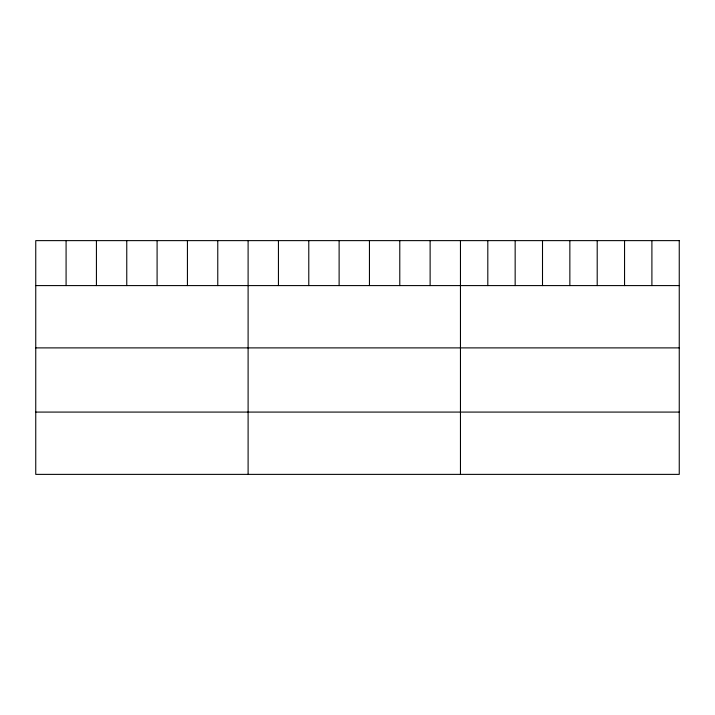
<?xml version="1.0" encoding="UTF-8"?>
<svg xmlns="http://www.w3.org/2000/svg" width="715" height="715" viewBox="0 0 715 715"><rect width="100%" height="100%" fill="white"/><g stroke="black" fill="none" stroke-linecap="round" stroke-linejoin="round"><path stroke-width="1.07" d="M35.75 285.589L679.25 285.589M35.75 347.892L679.25 347.892M35.75 412.081L679.25 412.081M651.901 240.624L651.901 285.589M624.553 240.624L624.553 285.589M597.204 240.624L597.204 285.589M569.855 240.624L569.855 285.589M542.506 240.624L542.506 285.589M515.158 240.624L515.158 285.589M487.809 240.624L487.809 285.589M460.46 240.624L460.46 474.376M430.126 240.624L430.126 285.589M399.783 240.624L399.783 285.589M369.449 240.624L369.449 285.589M339.116 240.624L339.116 285.589M308.782 240.624L308.782 285.589M278.439 240.624L278.439 285.589M248.105 240.624L248.105 474.376M217.771 240.624L217.771 285.589M187.428 240.624L187.428 285.589M157.094 240.624L157.094 285.589M126.761 240.624L126.761 285.589M96.427 240.624L96.427 285.589M66.084 240.624L66.084 285.589M679.25 240.624L35.75 240.624L35.75 474.376L679.25 474.376L679.25 240.624"/></g></svg>
